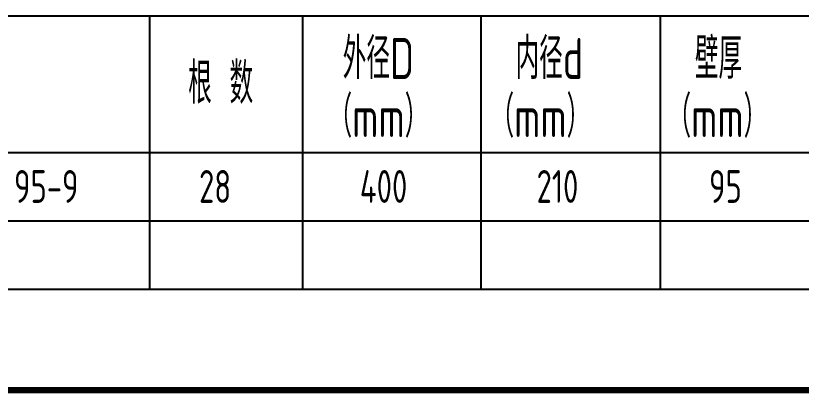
# Model space of a CAD drawing. Header units: millimetres. Extents: x 865490 to 879904, y 39442 to 44891.
# Drawn here: x 867100.4 to 867186.6, y 39518.3 to 39559.7 of the extents above; entities that cross this region are included whole.
import ezdxf

# ---------------------------------------------------------------- set-up
doc = ezdxf.new("R2010")
doc.units = ezdxf.units.MM
doc.header["$LTSCALE"] = 1000
doc.header["$MEASUREMENT"] = 0
doc.layers.add('TQ_LIN', color=3, linetype='Continuous')
doc.styles.add('GBHZ', font='gbenor.shx', dxfattribs={"width": 0.9, "bigfont": 'gbcbig.shx'})

msp = doc.modelspace()

# ---------------------------------------------------------------- linework, layer by layer
for p, q in [((867057.683, 39559.723), (867255.507, 39559.723)), ((867115.088, 39559.723), (867115.088, 39529.723)), ((867131.883, 39559.723), (867131.883, 39529.723)), ((867151.447, 39559.723), (867151.447, 39529.723)), ((867171.137, 39559.723), (867171.137, 39529.723)), ((867057.683, 39544.723), (867255.507, 39544.723)), ((867057.683, 39537.223), (867255.507, 39537.223)), ((867057.683, 39529.723), (867255.507, 39529.723)), ((867057.683, 39529.723), (867255.507, 39529.723))]:
    msp.add_line(p, q)
at = {"const_width": 0.7}
msp.add_lwpolyline([(867262.78, 39518.627), (867082.78, 39518.627)], dxfattribs=at)

# ---------------------------------------------------------------- texts
at = {"layer": 'TQ_LIN', "color": 0, "style": 'GBHZ', "width": 0.8}
for s, p in [('外径D', (867136.304, 39552.775)), ('内径d', (867155.267, 39552.775)), ('壁厚', (867174.946, 39552.775)), ('根 数', (867119.345, 39550.063)), ('（mm）', (867134.747, 39546.396)), ('（mm）', (867152.516, 39546.396)), ('（mm）', (867171.934, 39546.396))]:
    msp.add_text(s, height=4.5, dxfattribs=at).set_placement(p)
at = {"layer": 'TQ_LIN', "color": 6, "style": 'GBHZ', "width": 0.8}
for s, p in [('PHC 400 AB 95-9', (867080.145, 39539.18)), ('28', (867120.535, 39539.18)), ('400', (867138.183, 39539.18)), ('210', (867157.573, 39539.18)), ('95', (867176.5, 39539.18))]:
    msp.add_text(s, height=3.6, dxfattribs=at).set_placement(p)

doc.saveas('drawing.dxf')
